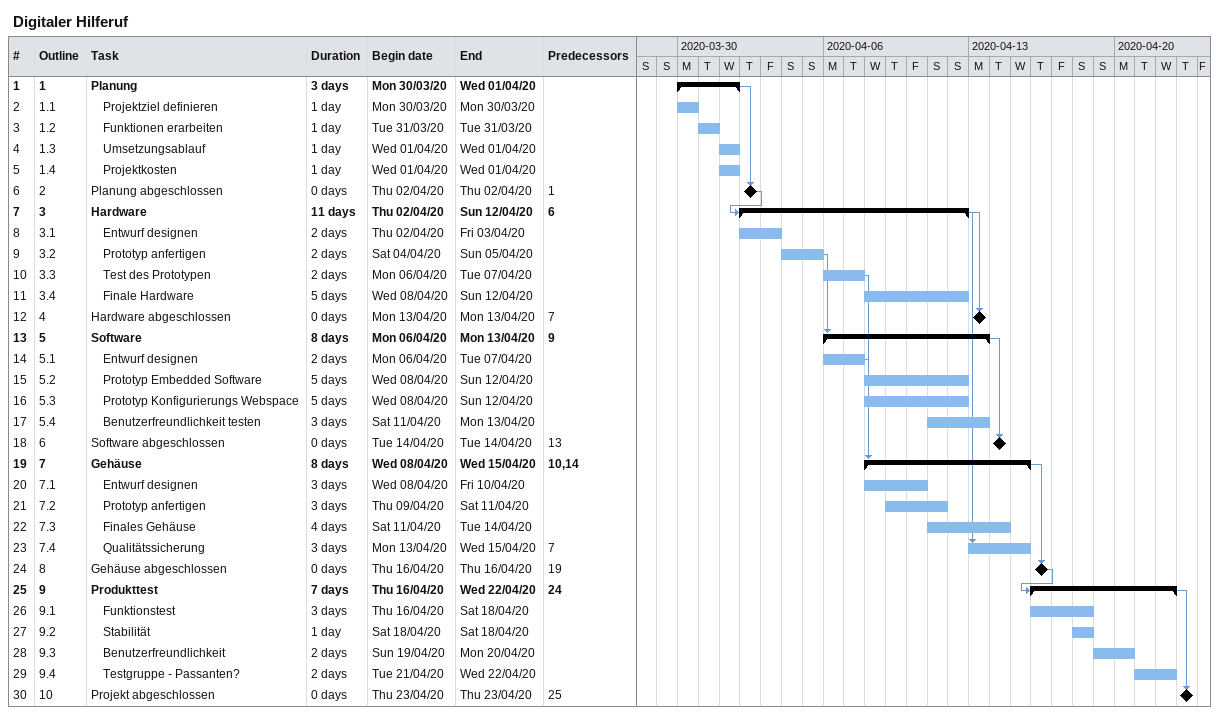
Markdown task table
Digitaler Hilferuf

| ID | WBS | Task | Duration | Start | Finish | Predecessors |
|---|---|---|---|---|---|---|
| 1 | 1 | **Planung** | 3d | 2020-03-30 | 2020-04-01 |  |
| 2 | 1.1 | Projektziel definieren | 1d | 2020-03-30 | 2020-03-30 |  |
| 3 | 1.2 | Funktionen erarbeiten | 1d | 2020-03-31 | 2020-03-31 |  |
| 4 | 1.3 | Umsetzungsablauf | 1d | 2020-04-01 | 2020-04-01 |  |
| 5 | 1.4 | Projektkosten | 1d | 2020-04-01 | 2020-04-01 |  |
| 6 | 2 | Planung abgeschlossen | 0d | 2020-04-02 | 2020-04-02 | 1 |
| 7 | 3 | **Hardware** | 11d | 2020-04-02 | 2020-04-12 | 6 |
| 8 | 3.1 | Entwurf designen | 2d | 2020-04-02 | 2020-04-03 |  |
| 9 | 3.2 | Prototyp anfertigen | 2d | 2020-04-04 | 2020-04-05 |  |
| 10 | 3.3 | Test des Prototypen | 2d | 2020-04-06 | 2020-04-07 |  |
| 11 | 3.4 | Finale Hardware | 5d | 2020-04-08 | 2020-04-12 |  |
| 12 | 4 | Hardware abgeschlossen | 0d | 2020-04-13 | 2020-04-13 | 7 |
| 13 | 5 | **Software** | 8d | 2020-04-06 | 2020-04-13 | 9 |
| 14 | 5.1 | Entwurf designen | 2d | 2020-04-06 | 2020-04-07 |  |
| 15 | 5.2 | Prototyp Embedded Software | 5d | 2020-04-08 | 2020-04-12 |  |
| 16 | 5.3 | Prototyp Konfigurierungs Webspace | 5d | 2020-04-08 | 2020-04-12 |  |
| 17 | 5.4 | Benutzerfreundlichkeit testen | 3d | 2020-04-11 | 2020-04-13 |  |
| 18 | 6 | Software abgeschlossen | 0d | 2020-04-14 | 2020-04-14 | 13 |
| 19 | 7 | **Gehäuse** | 8d | 2020-04-08 | 2020-04-15 | 10, 14 |
| 20 | 7.1 | Entwurf designen | 3d | 2020-04-08 | 2020-04-10 |  |
| 21 | 7.2 | Prototyp anfertigen | 3d | 2020-04-09 | 2020-04-11 |  |
| 22 | 7.3 | Finales Gehäuse | 4d | 2020-04-11 | 2020-04-14 |  |
| 23 | 7.4 | Qualitätssicherung | 3d | 2020-04-13 | 2020-04-15 | 7 |
| 24 | 8 | Gehäuse abgeschlossen | 0d | 2020-04-16 | 2020-04-16 | 19 |
| 25 | 9 | **Produkttest** | 7d | 2020-04-16 | 2020-04-22 | 24 |
| 26 | 9.1 | Funktionstest | 3d | 2020-04-16 | 2020-04-18 |  |
| 27 | 9.2 | Stabilität | 1d | 2020-04-18 | 2020-04-18 |  |
| 28 | 9.3 | Benutzerfreundlichkeit | 2d | 2020-04-19 | 2020-04-20 |  |
| 29 | 9.4 | Testgruppe - Passanten? | 2d | 2020-04-21 | 2020-04-22 |  |
| 30 | 10 | Projekt abgeschlossen | 0d | 2020-04-23 | 2020-04-23 | 25 |
